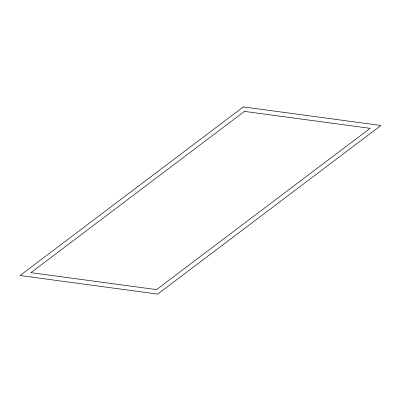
<?xml version="1.0" encoding="UTF-8"?>
<svg xmlns="http://www.w3.org/2000/svg" width="401" height="401" viewBox="0 0 401 401"><rect width="100%" height="100%" fill="white"/><g stroke="black" fill="none" stroke-linecap="round" stroke-linejoin="round"><path stroke-width="0.6" d="M243.337 106.917L20.05 275.527L157.663 294.083L380.95 125.473L243.337 106.917M244.465 111.393L30.892 272.665L156.535 289.607L370.108 128.335L244.465 111.393"/></g></svg>
